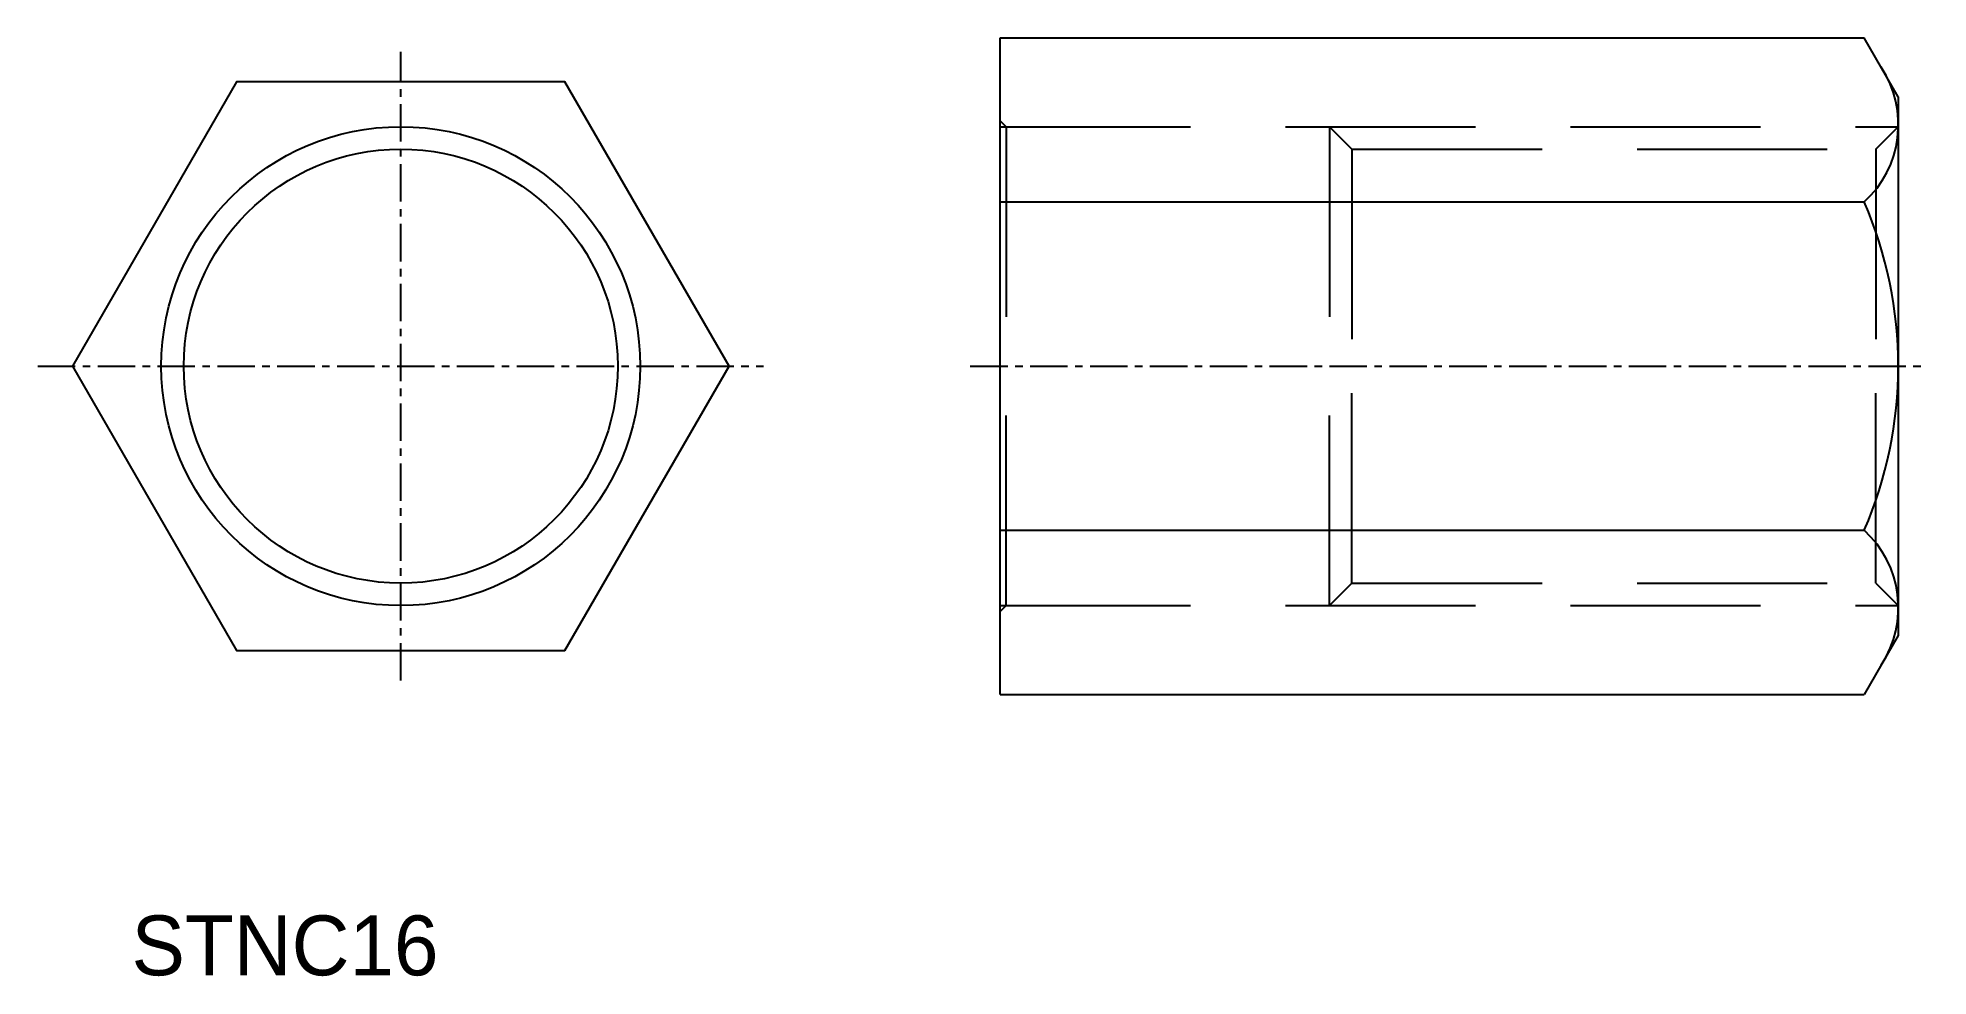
# Model space of a CAD drawing. Extents: x 0.2 to 63.3, y 21.7 to 53.1.
import ezdxf

# ---------------------------------------------------------------- set-up
doc = ezdxf.new("R2010")
doc.units = 0
doc.linetypes.add('CENTER', pattern=[2, 1.25, -0.25, 0.25, -0.25])
doc.linetypes.add('HIDDEN', pattern=[9.525, 6.35, -3.175])
doc.layers.get('0').update_dxf_attribs({"linetype": 'CONTINUOUS'})
doc.layers.add('18-1-HID', color=4, linetype='HIDDEN')
doc.layers.add('CENTER', color=1, linetype='CENTER')

msp = doc.modelspace()

# ---------------------------------------------------------------- linework, layer by layer
at = {"color": 7, "linetype": 'CONTINUOUS'}
for p, q in [((32.332, 31.124), (32.332, 53.064)), ((32.332, 53.064), (61.194, 53.064)), ((62.332, 51.094), (61.194, 53.064)), ((62.332, 51.094), (62.332, 33.094)), ((32.332, 47.579), (61.194, 47.579)), ((32.332, 36.609), (61.194, 36.609)), ((62.332, 33.094), (61.194, 31.124)), ((32.332, 31.124), (61.194, 31.124))]:
    msp.add_line(p, q, dxfattribs=at)
msp.add_lwpolyline([(17.788, 32.594), (23.273, 42.094), (17.788, 51.594), (6.819, 51.594), (1.334, 42.094), (6.819, 32.594)], close=True, dxfattribs=at)
for radius in [8, 7.25]:
    msp.add_circle((12.304, 42.094), radius, dxfattribs=at)
for centre, radius, start, end in [((58.836, 50.163), 3.499, 312.38927, 33.20801), ((48.536, 42.094), 13.796, 336.5734, 23.4266), ((58.836, 34.025), 3.499, 326.79199, 47.61073)]:
    msp.add_arc(centre, radius, start, end, dxfattribs=at)
at = {"layer": '18-1-HID', "color": 4, "linetype": 'HIDDEN'}
for p, q in [((32.332, 50.294), (32.532, 50.094)), ((32.332, 50.094), (62.332, 50.094)), ((32.532, 50.094), (32.532, 42.094)), ((43.332, 50.094), (44.082, 49.344)), ((43.332, 50.094), (43.332, 42.094)), ((61.582, 49.344), (62.332, 50.094)), ((44.082, 49.344), (61.582, 49.344)), ((44.082, 49.344), (44.082, 42.094)), ((61.582, 49.344), (61.582, 42.094)), ((32.532, 34.094), (32.532, 42.094)), ((43.332, 34.094), (43.332, 42.094)), ((44.082, 34.844), (44.082, 42.094)), ((61.582, 34.844), (61.582, 42.094)), ((43.332, 34.094), (44.082, 34.844)), ((44.082, 34.844), (61.582, 34.844)), ((61.582, 34.844), (62.332, 34.094)), ((32.332, 34.094), (62.332, 34.094)), ((32.332, 33.894), (32.532, 34.094))]:
    msp.add_line(p, q, dxfattribs=at)
at = {"layer": 'CENTER', "color": 1, "linetype": 'CENTER'}
for p, q in [((12.304, 31.594), (12.304, 52.594)), ((0.179, 42.094), (24.428, 42.094)), ((31.332, 42.094), (63.332, 42.094))]:
    msp.add_line(p, q, dxfattribs=at)

# ---------------------------------------------------------------- texts
at = {"color": 7, "linetype": 'CONTINUOUS'}
msp.add_text('STNC16', height=2, dxfattribs=at).set_placement((3.31, 21.742))

doc.saveas('drawing.dxf')
